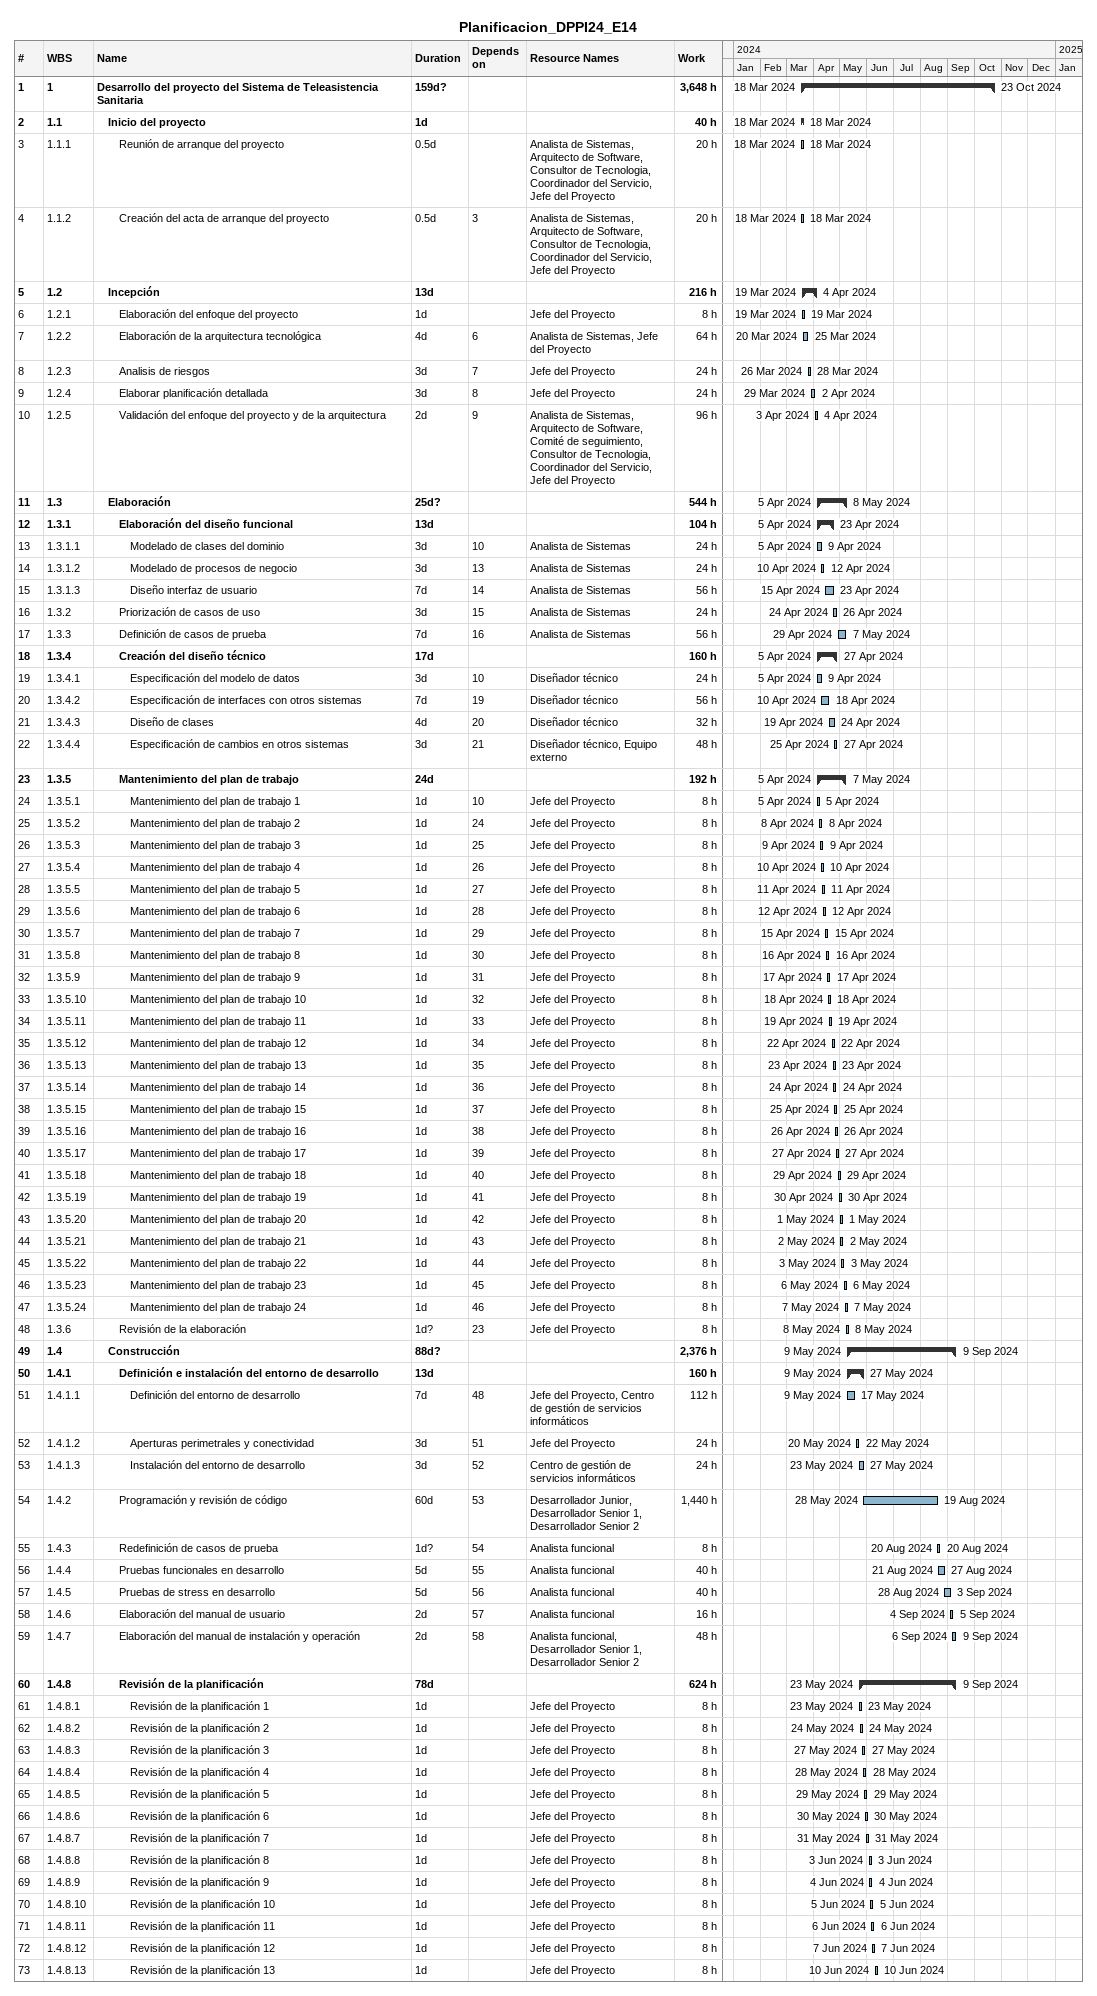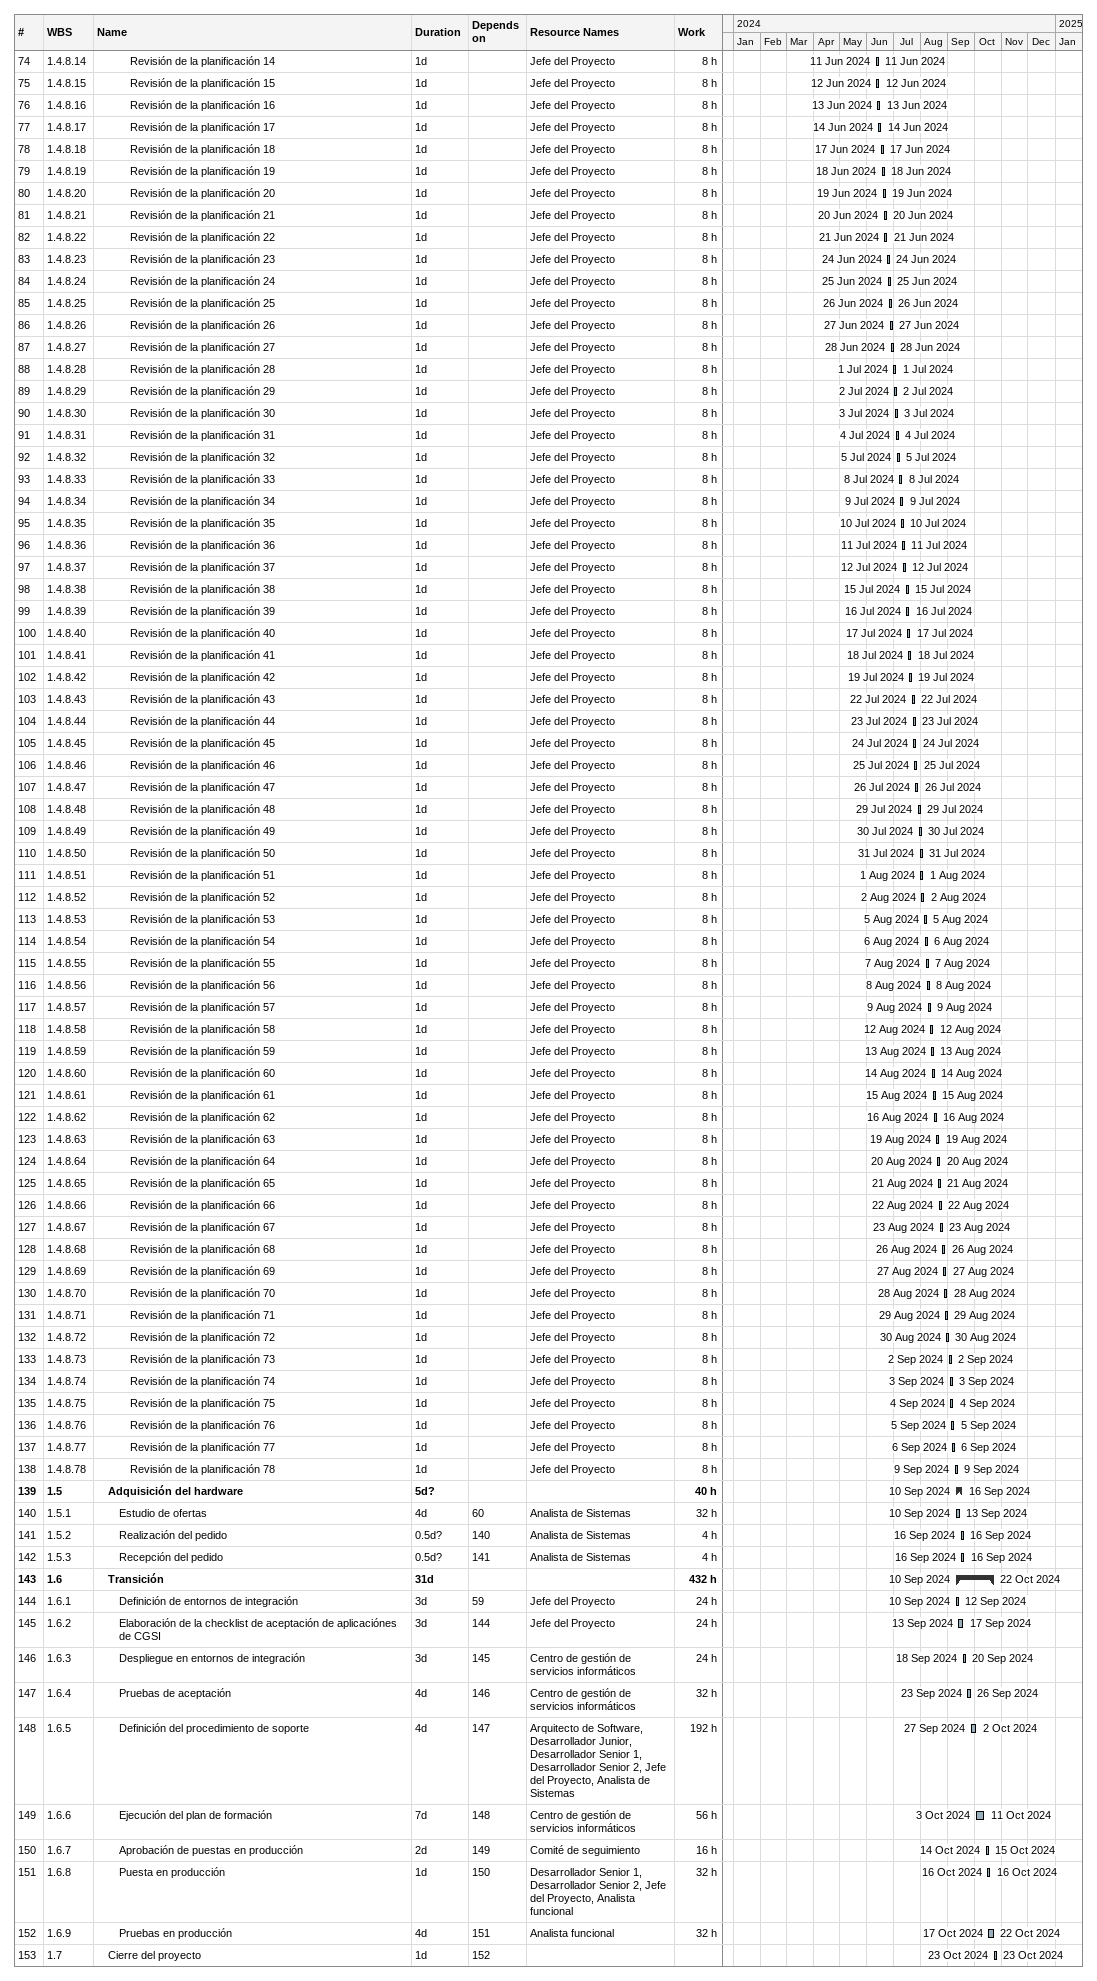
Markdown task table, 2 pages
Planificacion_DPPI24_E14

| ID | WBS | Task | Duration | Start | Finish | Predecessors | Resources | Work (h) |
|---|---|---|---|---|---|---|---|---|
| 1 | 1 | **Desarrollo del proyecto del Sistema de Teleasistencia Sanitaria** | 159d? | 2024-03-18 | 2024-10-23 |  |  | 3648 |
| 2 | 1.1 | **Inicio del proyecto** | 1d | 2024-03-18 | 2024-03-18 |  |  | 40 |
| 3 | 1.1.1 | Reunión de arranque del proyecto | 0.5d | 2024-03-18 | 2024-03-18 |  | Analista de Sistemas, Arquitecto de Software, Consultor de Tecnologia, Coordinador del Servicio, Jefe del Proyecto | 20 |
| 4 | 1.1.2 | Creación del acta de arranque del proyecto | 0.5d | 2024-03-18 | 2024-03-18 | 3 | Analista de Sistemas, Arquitecto de Software, Consultor de Tecnologia, Coordinador del Servicio, Jefe del Proyecto | 20 |
| 5 | 1.2 | **Incepción** | 13d | 2024-03-19 | 2024-04-04 |  |  | 216 |
| 6 | 1.2.1 | Elaboración del enfoque del proyecto | 1d | 2024-03-19 | 2024-03-19 |  | Jefe del Proyecto | 8 |
| 7 | 1.2.2 | Elaboración de la arquitectura tecnológica | 4d | 2024-03-20 | 2024-03-25 | 6 | Analista de Sistemas, Jefe del Proyecto | 64 |
| 8 | 1.2.3 | Analisis de riesgos | 3d | 2024-03-26 | 2024-03-28 | 7 | Jefe del Proyecto | 24 |
| 9 | 1.2.4 | Elaborar planificación detallada | 3d | 2024-03-29 | 2024-04-02 | 8 | Jefe del Proyecto | 24 |
| 10 | 1.2.5 | Validación del enfoque del proyecto y de la arquitectura | 2d | 2024-04-03 | 2024-04-04 | 9 | Analista de Sistemas, Arquitecto de Software, Comité de seguimiento, Consultor de Tecnologia, Coordinador del Servicio, Jefe del Proyecto | 96 |
| 11 | 1.3 | **Elaboración** | 25d? | 2024-04-05 | 2024-05-08 |  |  | 544 |
| 12 | 1.3.1 | **Elaboración del diseño funcional** | 13d | 2024-04-05 | 2024-04-23 |  |  | 104 |
| 13 | 1.3.1.1 | Modelado de clases del dominio | 3d | 2024-04-05 | 2024-04-09 | 10 | Analista de Sistemas | 24 |
| 14 | 1.3.1.2 | Modelado de procesos de negocio | 3d | 2024-04-10 | 2024-04-12 | 13 | Analista de Sistemas | 24 |
| 15 | 1.3.1.3 | Diseño interfaz de usuario | 7d | 2024-04-15 | 2024-04-23 | 14 | Analista de Sistemas | 56 |
| 16 | 1.3.2 | Priorización de casos de uso | 3d | 2024-04-24 | 2024-04-26 | 15 | Analista de Sistemas | 24 |
| 17 | 1.3.3 | Definición de casos de prueba | 7d | 2024-04-29 | 2024-05-07 | 16 | Analista de Sistemas | 56 |
| 18 | 1.3.4 | **Creación del diseño técnico** | 17d | 2024-04-05 | 2024-04-27 |  |  | 160 |
| 19 | 1.3.4.1 | Especificación del modelo de datos | 3d | 2024-04-05 | 2024-04-09 | 10 | Diseñador técnico | 24 |
| 20 | 1.3.4.2 | Especificación de interfaces con otros sistemas | 7d | 2024-04-10 | 2024-04-18 | 19 | Diseñador técnico | 56 |
| 21 | 1.3.4.3 | Diseño de clases | 4d | 2024-04-19 | 2024-04-24 | 20 | Diseñador técnico | 32 |
| 22 | 1.3.4.4 | Especificación de cambios en otros sistemas | 3d | 2024-04-25 | 2024-04-27 | 21 | Diseñador técnico, Equipo externo | 48 |
| 23 | 1.3.5 | **Mantenimiento del plan de trabajo** | 24d | 2024-04-05 | 2024-05-07 |  |  | 192 |
| 24 | 1.3.5.1 | Mantenimiento del plan de trabajo 1 | 1d | 2024-04-05 | 2024-04-05 | 10 | Jefe del Proyecto | 8 |
| 25 | 1.3.5.2 | Mantenimiento del plan de trabajo 2 | 1d | 2024-04-08 | 2024-04-08 | 24 | Jefe del Proyecto | 8 |
| 26 | 1.3.5.3 | Mantenimiento del plan de trabajo 3 | 1d | 2024-04-09 | 2024-04-09 | 25 | Jefe del Proyecto | 8 |
| 27 | 1.3.5.4 | Mantenimiento del plan de trabajo 4 | 1d | 2024-04-10 | 2024-04-10 | 26 | Jefe del Proyecto | 8 |
| 28 | 1.3.5.5 | Mantenimiento del plan de trabajo 5 | 1d | 2024-04-11 | 2024-04-11 | 27 | Jefe del Proyecto | 8 |
| 29 | 1.3.5.6 | Mantenimiento del plan de trabajo 6 | 1d | 2024-04-12 | 2024-04-12 | 28 | Jefe del Proyecto | 8 |
| 30 | 1.3.5.7 | Mantenimiento del plan de trabajo 7 | 1d | 2024-04-15 | 2024-04-15 | 29 | Jefe del Proyecto | 8 |
| 31 | 1.3.5.8 | Mantenimiento del plan de trabajo 8 | 1d | 2024-04-16 | 2024-04-16 | 30 | Jefe del Proyecto | 8 |
| 32 | 1.3.5.9 | Mantenimiento del plan de trabajo 9 | 1d | 2024-04-17 | 2024-04-17 | 31 | Jefe del Proyecto | 8 |
| 33 | 1.3.5.10 | Mantenimiento del plan de trabajo 10 | 1d | 2024-04-18 | 2024-04-18 | 32 | Jefe del Proyecto | 8 |
| 34 | 1.3.5.11 | Mantenimiento del plan de trabajo 11 | 1d | 2024-04-19 | 2024-04-19 | 33 | Jefe del Proyecto | 8 |
| 35 | 1.3.5.12 | Mantenimiento del plan de trabajo 12 | 1d | 2024-04-22 | 2024-04-22 | 34 | Jefe del Proyecto | 8 |
| 36 | 1.3.5.13 | Mantenimiento del plan de trabajo 13 | 1d | 2024-04-23 | 2024-04-23 | 35 | Jefe del Proyecto | 8 |
| 37 | 1.3.5.14 | Mantenimiento del plan de trabajo 14 | 1d | 2024-04-24 | 2024-04-24 | 36 | Jefe del Proyecto | 8 |
| 38 | 1.3.5.15 | Mantenimiento del plan de trabajo 15 | 1d | 2024-04-25 | 2024-04-25 | 37 | Jefe del Proyecto | 8 |
| 39 | 1.3.5.16 | Mantenimiento del plan de trabajo 16 | 1d | 2024-04-26 | 2024-04-26 | 38 | Jefe del Proyecto | 8 |
| 40 | 1.3.5.17 | Mantenimiento del plan de trabajo 17 | 1d | 2024-04-27 | 2024-04-27 | 39 | Jefe del Proyecto | 8 |
| 41 | 1.3.5.18 | Mantenimiento del plan de trabajo 18 | 1d | 2024-04-29 | 2024-04-29 | 40 | Jefe del Proyecto | 8 |
| 42 | 1.3.5.19 | Mantenimiento del plan de trabajo 19 | 1d | 2024-04-30 | 2024-04-30 | 41 | Jefe del Proyecto | 8 |
| 43 | 1.3.5.20 | Mantenimiento del plan de trabajo 20 | 1d | 2024-05-01 | 2024-05-01 | 42 | Jefe del Proyecto | 8 |
| 44 | 1.3.5.21 | Mantenimiento del plan de trabajo 21 | 1d | 2024-05-02 | 2024-05-02 | 43 | Jefe del Proyecto | 8 |
| 45 | 1.3.5.22 | Mantenimiento del plan de trabajo 22 | 1d | 2024-05-03 | 2024-05-03 | 44 | Jefe del Proyecto | 8 |
| 46 | 1.3.5.23 | Mantenimiento del plan de trabajo 23 | 1d | 2024-05-06 | 2024-05-06 | 45 | Jefe del Proyecto | 8 |
| 47 | 1.3.5.24 | Mantenimiento del plan de trabajo 24 | 1d | 2024-05-07 | 2024-05-07 | 46 | Jefe del Proyecto | 8 |
| 48 | 1.3.6 | Revisión de la elaboración | 1d? | 2024-05-08 | 2024-05-08 | 23 | Jefe del Proyecto | 8 |
| 49 | 1.4 | **Construcción** | 88d? | 2024-05-09 | 2024-09-09 |  |  | 2376 |
| 50 | 1.4.1 | **Definición e instalación del entorno de desarrollo** | 13d | 2024-05-09 | 2024-05-27 |  |  | 160 |
| 51 | 1.4.1.1 | Definición del entorno de desarrollo | 7d | 2024-05-09 | 2024-05-17 | 48 | Jefe del Proyecto, Centro de gestión de servicios informáticos | 112 |
| 52 | 1.4.1.2 | Aperturas perimetrales y conectividad | 3d | 2024-05-20 | 2024-05-22 | 51 | Jefe del Proyecto | 24 |
| 53 | 1.4.1.3 | Instalación del entorno de desarrollo | 3d | 2024-05-23 | 2024-05-27 | 52 | Centro de gestión de servicios informáticos | 24 |
| 54 | 1.4.2 | Programación y revisión de código | 60d | 2024-05-28 | 2024-08-19 | 53 | Desarrollador Junior, Desarrollador Senior 1, Desarrollador Senior 2 | 1440 |
| 55 | 1.4.3 | Redefinición de casos de prueba | 1d? | 2024-08-20 | 2024-08-20 | 54 | Analista funcional | 8 |
| 56 | 1.4.4 | Pruebas funcionales en desarrollo | 5d | 2024-08-21 | 2024-08-27 | 55 | Analista funcional | 40 |
| 57 | 1.4.5 | Pruebas de stress en desarrollo | 5d | 2024-08-28 | 2024-09-03 | 56 | Analista funcional | 40 |
| 58 | 1.4.6 | Elaboración del manual de usuario | 2d | 2024-09-04 | 2024-09-05 | 57 | Analista funcional | 16 |
| 59 | 1.4.7 | Elaboración del manual de instalación y operación | 2d | 2024-09-06 | 2024-09-09 | 58 | Analista funcional, Desarrollador Senior 1, Desarrollador Senior 2 | 48 |
| 60 | 1.4.8 | **Revisión de la planificación** | 78d | 2024-05-23 | 2024-09-09 |  |  | 624 |
| 61 | 1.4.8.1 | Revisión de la planificación 1 | 1d | 2024-05-23 | 2024-05-23 |  | Jefe del Proyecto | 8 |
| 62 | 1.4.8.2 | Revisión de la planificación 2 | 1d | 2024-05-24 | 2024-05-24 |  | Jefe del Proyecto | 8 |
| 63 | 1.4.8.3 | Revisión de la planificación 3 | 1d | 2024-05-27 | 2024-05-27 |  | Jefe del Proyecto | 8 |
| 64 | 1.4.8.4 | Revisión de la planificación 4 | 1d | 2024-05-28 | 2024-05-28 |  | Jefe del Proyecto | 8 |
| 65 | 1.4.8.5 | Revisión de la planificación 5 | 1d | 2024-05-29 | 2024-05-29 |  | Jefe del Proyecto | 8 |
| 66 | 1.4.8.6 | Revisión de la planificación 6 | 1d | 2024-05-30 | 2024-05-30 |  | Jefe del Proyecto | 8 |
| 67 | 1.4.8.7 | Revisión de la planificación 7 | 1d | 2024-05-31 | 2024-05-31 |  | Jefe del Proyecto | 8 |
| 68 | 1.4.8.8 | Revisión de la planificación 8 | 1d | 2024-06-03 | 2024-06-03 |  | Jefe del Proyecto | 8 |
| 69 | 1.4.8.9 | Revisión de la planificación 9 | 1d | 2024-06-04 | 2024-06-04 |  | Jefe del Proyecto | 8 |
| 70 | 1.4.8.10 | Revisión de la planificación 10 | 1d | 2024-06-05 | 2024-06-05 |  | Jefe del Proyecto | 8 |
| 71 | 1.4.8.11 | Revisión de la planificación 11 | 1d | 2024-06-06 | 2024-06-06 |  | Jefe del Proyecto | 8 |
| 72 | 1.4.8.12 | Revisión de la planificación 12 | 1d | 2024-06-07 | 2024-06-07 |  | Jefe del Proyecto | 8 |
| 73 | 1.4.8.13 | Revisión de la planificación 13 | 1d | 2024-06-10 | 2024-06-10 |  | Jefe del Proyecto | 8 |
| 74 | 1.4.8.14 | Revisión de la planificación 14 | 1d | 2024-06-11 | 2024-06-11 |  | Jefe del Proyecto | 8 |
| 75 | 1.4.8.15 | Revisión de la planificación 15 | 1d | 2024-06-12 | 2024-06-12 |  | Jefe del Proyecto | 8 |
| 76 | 1.4.8.16 | Revisión de la planificación 16 | 1d | 2024-06-13 | 2024-06-13 |  | Jefe del Proyecto | 8 |
| 77 | 1.4.8.17 | Revisión de la planificación 17 | 1d | 2024-06-14 | 2024-06-14 |  | Jefe del Proyecto | 8 |
| 78 | 1.4.8.18 | Revisión de la planificación 18 | 1d | 2024-06-17 | 2024-06-17 |  | Jefe del Proyecto | 8 |
| 79 | 1.4.8.19 | Revisión de la planificación 19 | 1d | 2024-06-18 | 2024-06-18 |  | Jefe del Proyecto | 8 |
| 80 | 1.4.8.20 | Revisión de la planificación 20 | 1d | 2024-06-19 | 2024-06-19 |  | Jefe del Proyecto | 8 |
| 81 | 1.4.8.21 | Revisión de la planificación 21 | 1d | 2024-06-20 | 2024-06-20 |  | Jefe del Proyecto | 8 |
| 82 | 1.4.8.22 | Revisión de la planificación 22 | 1d | 2024-06-21 | 2024-06-21 |  | Jefe del Proyecto | 8 |
| 83 | 1.4.8.23 | Revisión de la planificación 23 | 1d | 2024-06-24 | 2024-06-24 |  | Jefe del Proyecto | 8 |
| 84 | 1.4.8.24 | Revisión de la planificación 24 | 1d | 2024-06-25 | 2024-06-25 |  | Jefe del Proyecto | 8 |
| 85 | 1.4.8.25 | Revisión de la planificación 25 | 1d | 2024-06-26 | 2024-06-26 |  | Jefe del Proyecto | 8 |
| 86 | 1.4.8.26 | Revisión de la planificación 26 | 1d | 2024-06-27 | 2024-06-27 |  | Jefe del Proyecto | 8 |
| 87 | 1.4.8.27 | Revisión de la planificación 27 | 1d | 2024-06-28 | 2024-06-28 |  | Jefe del Proyecto | 8 |
| 88 | 1.4.8.28 | Revisión de la planificación 28 | 1d | 2024-07-01 | 2024-07-01 |  | Jefe del Proyecto | 8 |
| 89 | 1.4.8.29 | Revisión de la planificación 29 | 1d | 2024-07-02 | 2024-07-02 |  | Jefe del Proyecto | 8 |
| 90 | 1.4.8.30 | Revisión de la planificación 30 | 1d | 2024-07-03 | 2024-07-03 |  | Jefe del Proyecto | 8 |
| 91 | 1.4.8.31 | Revisión de la planificación 31 | 1d | 2024-07-04 | 2024-07-04 |  | Jefe del Proyecto | 8 |
| 92 | 1.4.8.32 | Revisión de la planificación 32 | 1d | 2024-07-05 | 2024-07-05 |  | Jefe del Proyecto | 8 |
| 93 | 1.4.8.33 | Revisión de la planificación 33 | 1d | 2024-07-08 | 2024-07-08 |  | Jefe del Proyecto | 8 |
| 94 | 1.4.8.34 | Revisión de la planificación 34 | 1d | 2024-07-09 | 2024-07-09 |  | Jefe del Proyecto | 8 |
| 95 | 1.4.8.35 | Revisión de la planificación 35 | 1d | 2024-07-10 | 2024-07-10 |  | Jefe del Proyecto | 8 |
| 96 | 1.4.8.36 | Revisión de la planificación 36 | 1d | 2024-07-11 | 2024-07-11 |  | Jefe del Proyecto | 8 |
| 97 | 1.4.8.37 | Revisión de la planificación 37 | 1d | 2024-07-12 | 2024-07-12 |  | Jefe del Proyecto | 8 |
| 98 | 1.4.8.38 | Revisión de la planificación 38 | 1d | 2024-07-15 | 2024-07-15 |  | Jefe del Proyecto | 8 |
| 99 | 1.4.8.39 | Revisión de la planificación 39 | 1d | 2024-07-16 | 2024-07-16 |  | Jefe del Proyecto | 8 |
| 100 | 1.4.8.40 | Revisión de la planificación 40 | 1d | 2024-07-17 | 2024-07-17 |  | Jefe del Proyecto | 8 |
| 101 | 1.4.8.41 | Revisión de la planificación 41 | 1d | 2024-07-18 | 2024-07-18 |  | Jefe del Proyecto | 8 |
| 102 | 1.4.8.42 | Revisión de la planificación 42 | 1d | 2024-07-19 | 2024-07-19 |  | Jefe del Proyecto | 8 |
| 103 | 1.4.8.43 | Revisión de la planificación 43 | 1d | 2024-07-22 | 2024-07-22 |  | Jefe del Proyecto | 8 |
| 104 | 1.4.8.44 | Revisión de la planificación 44 | 1d | 2024-07-23 | 2024-07-23 |  | Jefe del Proyecto | 8 |
| 105 | 1.4.8.45 | Revisión de la planificación 45 | 1d | 2024-07-24 | 2024-07-24 |  | Jefe del Proyecto | 8 |
| 106 | 1.4.8.46 | Revisión de la planificación 46 | 1d | 2024-07-25 | 2024-07-25 |  | Jefe del Proyecto | 8 |
| 107 | 1.4.8.47 | Revisión de la planificación 47 | 1d | 2024-07-26 | 2024-07-26 |  | Jefe del Proyecto | 8 |
| 108 | 1.4.8.48 | Revisión de la planificación 48 | 1d | 2024-07-29 | 2024-07-29 |  | Jefe del Proyecto | 8 |
| 109 | 1.4.8.49 | Revisión de la planificación 49 | 1d | 2024-07-30 | 2024-07-30 |  | Jefe del Proyecto | 8 |
| 110 | 1.4.8.50 | Revisión de la planificación 50 | 1d | 2024-07-31 | 2024-07-31 |  | Jefe del Proyecto | 8 |
| 111 | 1.4.8.51 | Revisión de la planificación 51 | 1d | 2024-08-01 | 2024-08-01 |  | Jefe del Proyecto | 8 |
| 112 | 1.4.8.52 | Revisión de la planificación 52 | 1d | 2024-08-02 | 2024-08-02 |  | Jefe del Proyecto | 8 |
| 113 | 1.4.8.53 | Revisión de la planificación 53 | 1d | 2024-08-05 | 2024-08-05 |  | Jefe del Proyecto | 8 |
| 114 | 1.4.8.54 | Revisión de la planificación 54 | 1d | 2024-08-06 | 2024-08-06 |  | Jefe del Proyecto | 8 |
| 115 | 1.4.8.55 | Revisión de la planificación 55 | 1d | 2024-08-07 | 2024-08-07 |  | Jefe del Proyecto | 8 |
| 116 | 1.4.8.56 | Revisión de la planificación 56 | 1d | 2024-08-08 | 2024-08-08 |  | Jefe del Proyecto | 8 |
| 117 | 1.4.8.57 | Revisión de la planificación 57 | 1d | 2024-08-09 | 2024-08-09 |  | Jefe del Proyecto | 8 |
| 118 | 1.4.8.58 | Revisión de la planificación 58 | 1d | 2024-08-12 | 2024-08-12 |  | Jefe del Proyecto | 8 |
| 119 | 1.4.8.59 | Revisión de la planificación 59 | 1d | 2024-08-13 | 2024-08-13 |  | Jefe del Proyecto | 8 |
| 120 | 1.4.8.60 | Revisión de la planificación 60 | 1d | 2024-08-14 | 2024-08-14 |  | Jefe del Proyecto | 8 |
| 121 | 1.4.8.61 | Revisión de la planificación 61 | 1d | 2024-08-15 | 2024-08-15 |  | Jefe del Proyecto | 8 |
| 122 | 1.4.8.62 | Revisión de la planificación 62 | 1d | 2024-08-16 | 2024-08-16 |  | Jefe del Proyecto | 8 |
| 123 | 1.4.8.63 | Revisión de la planificación 63 | 1d | 2024-08-19 | 2024-08-19 |  | Jefe del Proyecto | 8 |
| 124 | 1.4.8.64 | Revisión de la planificación 64 | 1d | 2024-08-20 | 2024-08-20 |  | Jefe del Proyecto | 8 |
| 125 | 1.4.8.65 | Revisión de la planificación 65 | 1d | 2024-08-21 | 2024-08-21 |  | Jefe del Proyecto | 8 |
| 126 | 1.4.8.66 | Revisión de la planificación 66 | 1d | 2024-08-22 | 2024-08-22 |  | Jefe del Proyecto | 8 |
| 127 | 1.4.8.67 | Revisión de la planificación 67 | 1d | 2024-08-23 | 2024-08-23 |  | Jefe del Proyecto | 8 |
| 128 | 1.4.8.68 | Revisión de la planificación 68 | 1d | 2024-08-26 | 2024-08-26 |  | Jefe del Proyecto | 8 |
| 129 | 1.4.8.69 | Revisión de la planificación 69 | 1d | 2024-08-27 | 2024-08-27 |  | Jefe del Proyecto | 8 |
| 130 | 1.4.8.70 | Revisión de la planificación 70 | 1d | 2024-08-28 | 2024-08-28 |  | Jefe del Proyecto | 8 |
| 131 | 1.4.8.71 | Revisión de la planificación 71 | 1d | 2024-08-29 | 2024-08-29 |  | Jefe del Proyecto | 8 |
| 132 | 1.4.8.72 | Revisión de la planificación 72 | 1d | 2024-08-30 | 2024-08-30 |  | Jefe del Proyecto | 8 |
| 133 | 1.4.8.73 | Revisión de la planificación 73 | 1d | 2024-09-02 | 2024-09-02 |  | Jefe del Proyecto | 8 |
| 134 | 1.4.8.74 | Revisión de la planificación 74 | 1d | 2024-09-03 | 2024-09-03 |  | Jefe del Proyecto | 8 |
| 135 | 1.4.8.75 | Revisión de la planificación 75 | 1d | 2024-09-04 | 2024-09-04 |  | Jefe del Proyecto | 8 |
| 136 | 1.4.8.76 | Revisión de la planificación 76 | 1d | 2024-09-05 | 2024-09-05 |  | Jefe del Proyecto | 8 |
| 137 | 1.4.8.77 | Revisión de la planificación 77 | 1d | 2024-09-06 | 2024-09-06 |  | Jefe del Proyecto | 8 |
| 138 | 1.4.8.78 | Revisión de la planificación 78 | 1d | 2024-09-09 | 2024-09-09 |  | Jefe del Proyecto | 8 |
| 139 | 1.5 | **Adquisición del hardware** | 5d? | 2024-09-10 | 2024-09-16 |  |  | 40 |
| 140 | 1.5.1 | Estudio de ofertas | 4d | 2024-09-10 | 2024-09-13 | 60 | Analista de Sistemas | 32 |
| 141 | 1.5.2 | Realización del pedido | 0.5d? | 2024-09-16 | 2024-09-16 | 140 | Analista de Sistemas | 4 |
| 142 | 1.5.3 | Recepción del pedido | 0.5d? | 2024-09-16 | 2024-09-16 | 141 | Analista de Sistemas | 4 |
| 143 | 1.6 | **Transición** | 31d | 2024-09-10 | 2024-10-22 |  |  | 432 |
| 144 | 1.6.1 | Definición de entornos de integración | 3d | 2024-09-10 | 2024-09-12 | 59 | Jefe del Proyecto | 24 |
| 145 | 1.6.2 | Elaboración de la checklist de aceptación de aplicaciónes de CGSI | 3d | 2024-09-13 | 2024-09-17 | 144 | Jefe del Proyecto | 24 |
| 146 | 1.6.3 | Despliegue en entornos de integración | 3d | 2024-09-18 | 2024-09-20 | 145 | Centro de gestión de servicios informáticos | 24 |
| 147 | 1.6.4 | Pruebas de aceptación | 4d | 2024-09-23 | 2024-09-26 | 146 | Centro de gestión de servicios informáticos | 32 |
| 148 | 1.6.5 | Definición del procedimiento de soporte | 4d | 2024-09-27 | 2024-10-02 | 147 | Arquitecto de Software, Desarrollador Junior, Desarrollador Senior 1, Desarrollador Senior 2, Jefe del Proyecto, Analista de Sistemas | 192 |
| 149 | 1.6.6 | Ejecución del plan de formación | 7d | 2024-10-03 | 2024-10-11 | 148 | Centro de gestión de servicios informáticos | 56 |
| 150 | 1.6.7 | Aprobación de puestas en producción | 2d | 2024-10-14 | 2024-10-15 | 149 | Comité de seguimiento | 16 |
| 151 | 1.6.8 | Puesta en producción | 1d | 2024-10-16 | 2024-10-16 | 150 | Desarrollador Senior 1, Desarrollador Senior 2, Jefe del Proyecto, Analista funcional | 32 |
| 152 | 1.6.9 | Pruebas en producción | 4d | 2024-10-17 | 2024-10-22 | 151 | Analista funcional | 32 |
| 153 | 1.7 | Cierre del proyecto | 1d | 2024-10-23 | 2024-10-23 | 152 |  |  |
